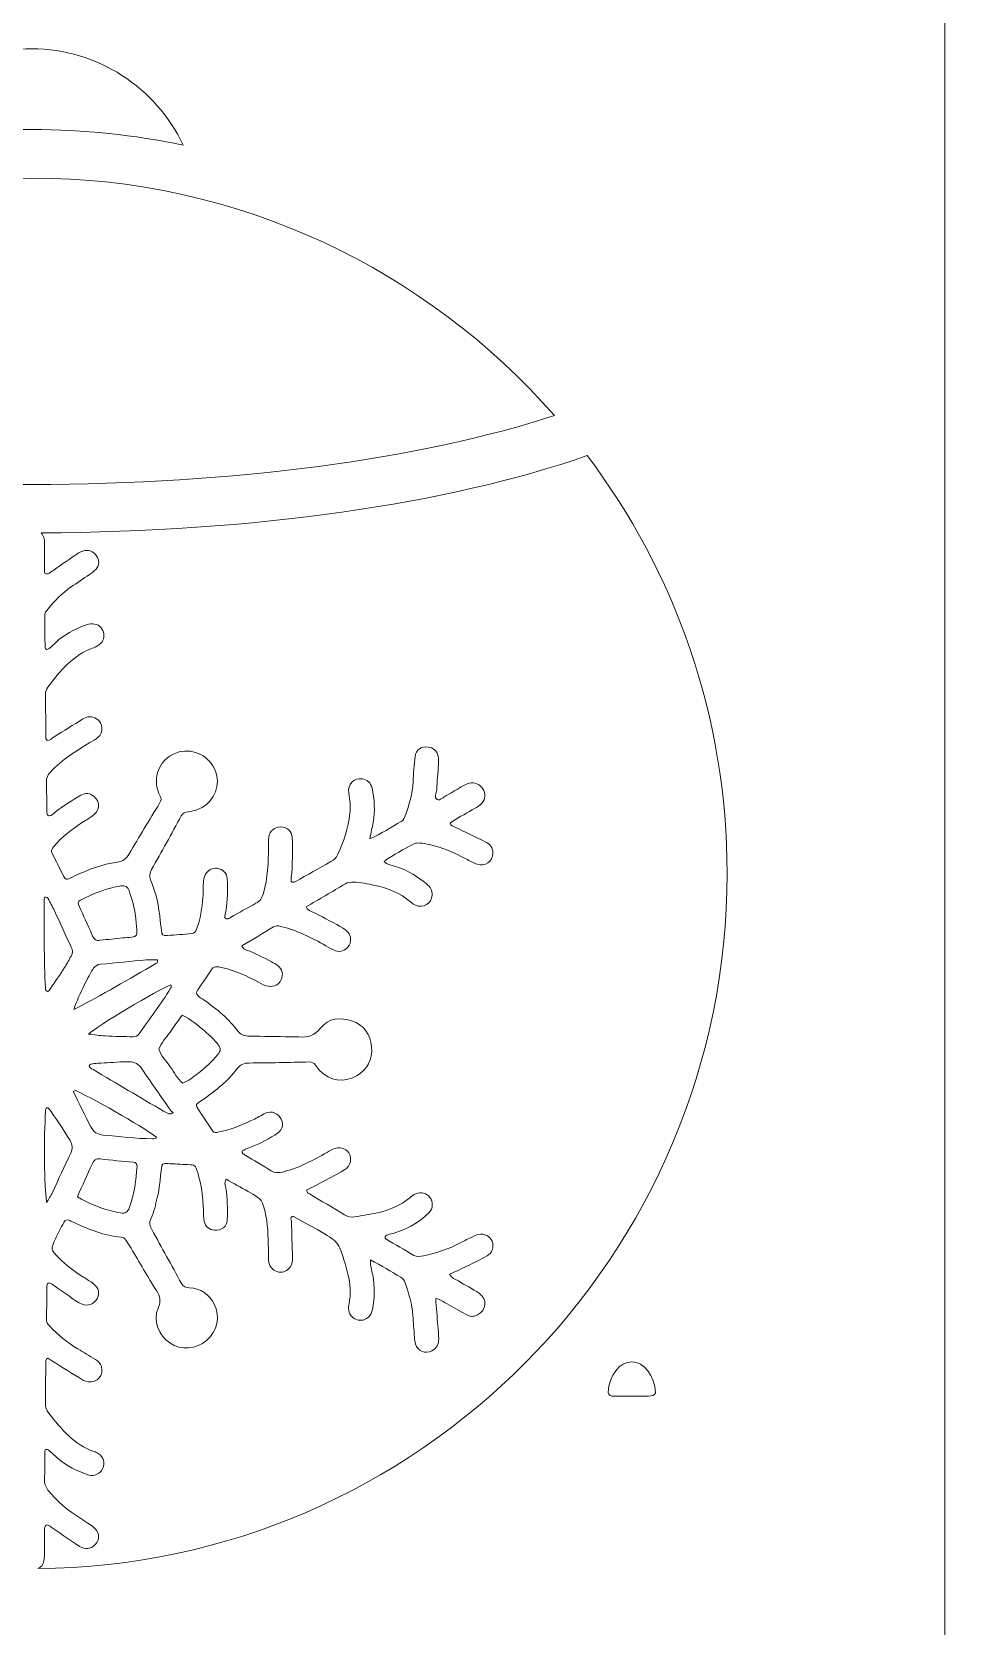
# Model space of a CAD drawing. Header units: centimetres. Extents: x 4.1 to 9.9, y -19.1 to -0.9.
# Drawn here: x 6.99 to 9.89, y -11.42 to -6.39 of the extents above; entities that cross this region are included whole.
import ezdxf

# ---------------------------------------------------------------- set-up
doc = ezdxf.new("R2010")
doc.units = ezdxf.units.CM
doc.header["$MEASUREMENT"] = 0
doc.layers.add('Layer 1', color=7, linetype='Continuous')

# ---------------------------------------------------------------- blocks, each defined once
blk = doc.blocks.new('block 2')
at = {"layer": 'Layer 1', "lineweight": 0}
for points, knots in [([(9.8676, -3.0926), (9.8676, -3.0196), (9.8765, -2.947), (9.8937, -2.8768), (9.8937, -2.8768), (9.0255, -2.8768), (9.0255, -2.8768), (9.0255, -2.8768), (8.9069, -2.4172), (8.9069, -2.4172), (8.6842, -1.5527), (7.9086, -0.9469), (7.0166, -0.9383), (7.0166, -0.9383), (6.9844, -0.9387), (6.9844, -0.9387), (6.0899, -0.9436), (5.3097, -1.5515), (5.0867, -2.4172), (5.0867, -2.4172), (4.9684, -2.8768), (4.9684, -2.8768), (4.9684, -2.8768), (4.0763, -2.8768), (4.0763, -2.8768), (4.0935, -2.947), (4.1027, -3.0196), (4.1027, -3.0926), (4.1027, -3.0926), (4.1027, -16.9225), (4.1027, -16.9225), (4.1027, -16.9957), (4.0935, -17.0677), (4.0763, -17.1379), (4.0763, -17.1379), (4.9448, -17.1379), (4.9448, -17.1379), (4.9448, -17.1379), (5.0634, -17.5978), (5.0634, -17.5978), (5.2858, -18.4623), (6.0614, -19.0678), (6.9534, -19.0767), (6.9534, -19.0767), (6.9856, -19.0764), (6.9856, -19.0764), (7.8801, -19.0715), (8.6606, -18.4632), (8.8833, -17.5978), (8.8833, -17.5978), (9.0016, -17.1379), (9.0016, -17.1379), (9.0016, -17.1379), (9.8937, -17.1379), (9.8937, -17.1379), (9.8765, -17.0677), (9.8676, -16.9957), (9.8676, -16.9225), (9.8676, -16.9225), (9.8676, -3.0926), (9.8676, -3.0926)], [0, 0, 0, 0, 1, 1, 1, 2, 2, 2, 3, 3, 3, 4, 4, 4, 5, 5, 5, 6, 6, 6, 7, 7, 7, 8, 8, 8, 9, 9, 9, 10, 10, 10, 11, 11, 11, 12, 12, 12, 13, 13, 13, 14, 14, 14, 15, 15, 15, 16, 16, 16, 17, 17, 17, 18, 18, 18, 19, 19, 19, 20, 20, 20, 20]), ([(6.985, -6.6991), (6.8214, -6.6991), (6.6617, -6.716), (6.5075, -6.748), (6.5929, -6.5667), (6.7773, -6.4444), (6.9849, -6.4444), (7.1925, -6.4444), (7.3771, -6.5667), (7.4625, -6.748), (7.3083, -6.716), (7.1486, -6.6991), (6.985, -6.6991)], [0, 0, 0, 0, 1, 1, 1, 2, 2, 2, 3, 3, 3, 4, 4, 4, 4]), ([(6.985, -7.8194), (6.3498, -7.8194), (5.7573, -7.7405), (5.3351, -7.6018), (5.7378, -7.1429), (6.3279, -6.8523), (6.985, -6.8523), (7.6421, -6.8523), (8.2322, -7.1429), (8.6349, -7.6018), (8.2127, -7.7405), (7.6202, -7.8194), (6.985, -7.8194)], [0, 0, 0, 0, 1, 1, 1, 2, 2, 2, 3, 3, 3, 4, 4, 4, 4]), ([(7.0034, -11.2423), (7.0133, -11.2378), (7.0206, -11.2298), (7.023, -11.2179), (7.0249, -11.2081), (7.025, -11.1978), (7.0252, -11.1877), (7.0255, -11.1661), (7.0251, -11.1445), (7.0254, -11.1229), (7.0255, -11.1168), (7.0235, -11.1094), (7.0299, -11.1054), (7.0369, -11.101), (7.0411, -11.1082), (7.0459, -11.1114), (7.0711, -11.1285), (7.0961, -11.1459), (7.1212, -11.1631), (7.1275, -11.1674), (7.1339, -11.1718), (7.1408, -11.1748), (7.1603, -11.1833), (7.1799, -11.1769), (7.1904, -11.1595), (7.2001, -11.1433), (7.1968, -11.126), (7.1806, -11.1121), (7.1749, -11.1071), (7.1682, -11.1034), (7.1619, -11.0991), (7.145, -11.0878), (7.1282, -11.0764), (7.1113, -11.0651), (7.0836, -11.0466), (7.0606, -11.0231), (7.039, -10.998), (7.0304, -10.988), (7.0249, -10.9775), (7.0252, -10.9638), (7.0258, -10.9346), (7.0255, -10.9054), (7.0256, -10.8762), (7.0256, -10.8749), (7.0258, -10.8736), (7.026, -10.8724), (7.0267, -10.8668), (7.0328, -10.8637), (7.0369, -10.8672), (7.0465, -10.8754), (7.0559, -10.884), (7.0654, -10.8924), (7.0944, -10.9181), (7.1286, -10.9347), (7.1649, -10.9467), (7.1818, -10.9523), (7.2013, -10.9418), (7.2092, -10.9255), (7.217, -10.9094), (7.2111, -10.8897), (7.1948, -10.879), (7.1906, -10.8762), (7.1858, -10.8743), (7.1811, -10.8726), (7.1183, -10.85), (7.0774, -10.8017), (7.0382, -10.7512), (7.0309, -10.7417), (7.0277, -10.7316), (7.0279, -10.7196), (7.0285, -10.6777), (7.0284, -10.6358), (7.0289, -10.5939), (7.0289, -10.5881), (7.0272, -10.5809), (7.0356, -10.5782), (7.0688, -10.5989), (7.1019, -10.6198), (7.1353, -10.6403), (7.1439, -10.6456), (7.1525, -10.651), (7.163, -10.6523), (7.1917, -10.6558), (7.2127, -10.6319), (7.2046, -10.6045), (7.2015, -10.5941), (7.1943, -10.5873), (7.1854, -10.5819), (7.1669, -10.5707), (7.1488, -10.5591), (7.1301, -10.5483), (7.0968, -10.5291), (7.068, -10.5045), (7.0413, -10.4771), (7.0348, -10.4704), (7.0309, -10.4634), (7.0311, -10.4537), (7.0319, -10.4194), (7.0321, -10.3852), (7.0327, -10.3509), (7.0327, -10.3472), (7.0327, -10.3431), (7.0369, -10.3412), (7.0407, -10.3394), (7.0439, -10.3411), (7.0471, -10.3433), (7.0721, -10.3608), (7.097, -10.3782), (7.1221, -10.3954), (7.1284, -10.3997), (7.1349, -10.4039), (7.1418, -10.4067), (7.1615, -10.4147), (7.1811, -10.4077), (7.1909, -10.39), (7.2001, -10.3735), (7.1965, -10.3563), (7.1797, -10.3429), (7.1698, -10.3351), (7.1586, -10.3289), (7.1479, -10.3221), (7.1199, -10.3045), (7.0935, -10.2848), (7.0701, -10.2613), (7.0437, -10.2347), (7.0436, -10.2347), (7.0601, -10.2006), (7.0684, -10.1834), (7.0768, -10.1664), (7.0856, -10.1495), (7.0897, -10.1416), (7.0964, -10.1394), (7.1047, -10.1433), (7.1093, -10.1454), (7.1139, -10.1477), (7.1185, -10.1498), (7.1656, -10.172), (7.2138, -10.191), (7.2665, -10.1956), (7.2732, -10.1961), (7.2783, -10.1993), (7.2819, -10.2051), (7.2873, -10.2137), (7.293, -10.2221), (7.2982, -10.2308), (7.3249, -10.2754), (7.3505, -10.3208), (7.3787, -10.3645), (7.3908, -10.3833), (7.3929, -10.3978), (7.3838, -10.4196), (7.3667, -10.4602), (7.3844, -10.5057), (7.4207, -10.5297), (7.457, -10.5536), (7.5035, -10.5503), (7.5371, -10.5214), (7.5705, -10.4926), (7.5805, -10.4462), (7.5604, -10.4073), (7.5441, -10.3758), (7.5183, -10.3568), (7.4819, -10.3555), (7.4708, -10.355), (7.4629, -10.3522), (7.4572, -10.3418), (7.4263, -10.285), (7.395, -10.2284), (7.3635, -10.1719), (7.3568, -10.16), (7.3548, -10.1492), (7.3612, -10.1362), (7.3713, -10.1156), (7.3753, -10.0929), (7.381, -10.0708), (7.3886, -10.0411), (7.3892, -10.0105), (7.3939, -9.9804), (7.3965, -9.9638), (7.3972, -9.963), (7.4128, -9.9636), (7.4343, -9.9645), (7.4559, -9.9657), (7.4774, -9.9668), (7.5006, -9.9679), (7.5014, -9.9681), (7.5085, -9.9917), (7.5203, -10.0308), (7.5262, -10.0708), (7.5264, -10.1117), (7.5264, -10.1231), (7.5267, -10.1347), (7.5292, -10.1457), (7.5332, -10.1628), (7.5452, -10.1723), (7.5612, -10.1738), (7.5841, -10.176), (7.6015, -10.1626), (7.6021, -10.1394), (7.603, -10.1064), (7.6029, -10.0734), (7.5973, -10.0407), (7.5958, -10.0323), (7.5916, -10.0239), (7.5986, -10.0132), (7.6216, -10.0259), (7.6448, -10.0386), (7.6678, -10.0514), (7.7135, -10.0768), (7.7128, -10.0769), (7.7238, -10.1285), (7.732, -10.1674), (7.7307, -10.2067), (7.732, -10.246), (7.7323, -10.2561), (7.7313, -10.2666), (7.7335, -10.2763), (7.7371, -10.2925), (7.7481, -10.3031), (7.7647, -10.3059), (7.7798, -10.3084), (7.7916, -10.3017), (7.801, -10.29), (7.8079, -10.2813), (7.8081, -10.271), (7.8079, -10.261), (7.807, -10.2229), (7.8056, -10.1849), (7.8044, -10.1468), (7.8043, -10.1412), (7.7998, -10.1346), (7.8071, -10.1303), (7.8086, -10.1303), (7.8101, -10.1299), (7.811, -10.1304), (7.8366, -10.1445), (7.8621, -10.1586), (7.8875, -10.1729), (7.952, -10.2093), (7.9521, -10.2093), (7.9738, -10.2792), (7.9772, -10.2901), (7.9795, -10.3013), (7.9826, -10.3123), (7.9914, -10.3434), (7.9922, -10.3748), (7.9863, -10.4064), (7.9854, -10.4114), (7.984, -10.4166), (7.9845, -10.4215), (7.9862, -10.4378), (7.9937, -10.4499), (8.01, -10.456), (8.025, -10.4615), (8.0373, -10.4569), (8.0485, -10.4474), (8.0557, -10.4413), (8.0583, -10.4329), (8.0601, -10.424), (8.0677, -10.3875), (8.0685, -10.3511), (8.0611, -10.3145), (8.0583, -10.3004), (8.0529, -10.2863), (8.0544, -10.2676), (8.0889, -10.2857), (8.119, -10.3043), (8.1496, -10.3219), (8.1567, -10.326), (8.1609, -10.3322), (8.1634, -10.3395), (8.1748, -10.3731), (8.1861, -10.4068), (8.1881, -10.4428), (8.1893, -10.4656), (8.1911, -10.4884), (8.1929, -10.5111), (8.1935, -10.5187), (8.194, -10.5265), (8.1961, -10.5337), (8.2026, -10.5558), (8.228, -10.5656), (8.2482, -10.5547), (8.2633, -10.5466), (8.2697, -10.5334), (8.2695, -10.5171), (8.2693, -10.5031), (8.2677, -10.4892), (8.2666, -10.4753), (8.2645, -10.447), (8.2623, -10.4187), (8.26, -10.3898), (8.2755, -10.3916), (8.2852, -10.4005), (8.2962, -10.4065), (8.3162, -10.4175), (8.3359, -10.429), (8.3558, -10.4403), (8.3676, -10.447), (8.3797, -10.4479), (8.392, -10.4414), (8.4205, -10.4263), (8.4238, -10.3914), (8.3971, -10.3729), (8.3762, -10.3586), (8.3532, -10.3474), (8.3317, -10.3341), (8.3222, -10.3283), (8.31, -10.3259), (8.3039, -10.3123), (8.3129, -10.3085), (8.322, -10.3051), (8.3307, -10.3008), (8.3614, -10.2858), (8.3925, -10.2713), (8.4224, -10.2548), (8.4395, -10.2454), (8.4447, -10.226), (8.4381, -10.2086), (8.4318, -10.192), (8.4141, -10.1832), (8.3942, -10.1876), (8.3881, -10.1889), (8.3823, -10.1918), (8.3766, -10.1945), (8.364, -10.2005), (8.3514, -10.2065), (8.3392, -10.2131), (8.302, -10.2331), (8.2626, -10.2463), (8.2213, -10.2543), (8.2112, -10.2563), (8.201, -10.2587), (8.1915, -10.2533), (8.1619, -10.2362), (8.1324, -10.2188), (8.1029, -10.2014), (8.0987, -10.1989), (8.1006, -10.1912), (8.1059, -10.1895), (8.118, -10.1857), (8.1303, -10.1827), (8.1422, -10.1784), (8.1785, -10.1654), (8.2109, -10.1455), (8.2385, -10.1187), (8.2522, -10.1053), (8.2527, -10.0845), (8.2417, -10.0701), (8.2316, -10.057), (8.2134, -10.0519), (8.1971, -10.0588), (8.1903, -10.0617), (8.1841, -10.0666), (8.1783, -10.0714), (8.1483, -10.0962), (8.1133, -10.1106), (8.0759, -10.1191), (8.0524, -10.1243), (8.0285, -10.1274), (8.0048, -10.132), (7.9929, -10.1343), (7.9827, -10.1313), (7.9724, -10.1252), (7.9355, -10.1029), (7.8982, -10.0811), (7.8611, -10.0593), (7.8565, -10.0566), (7.8529, -10.0536), (7.8532, -10.0459), (7.8615, -10.0422), (7.8708, -10.0386), (7.8796, -10.0339), (7.9108, -10.0171), (7.9425, -10.0008), (7.9728, -9.9825), (7.9922, -9.9708), (7.9965, -9.9469), (7.9854, -9.9296), (7.975, -9.9135), (7.955, -9.9088), (7.9348, -9.9183), (7.9256, -9.9226), (7.9171, -9.9283), (7.9082, -9.9332), (7.8659, -9.9563), (7.8236, -9.9792), (7.7759, -9.9901), (7.763, -9.9931), (7.7523, -9.9936), (7.7403, -9.986), (7.7136, -9.9689), (7.6859, -9.9534), (7.6587, -9.9371), (7.6536, -9.9341), (7.6474, -9.9315), (7.6492, -9.9231), (7.656, -9.9201), (7.6629, -9.9168), (7.67, -9.9142), (7.6987, -9.9036), (7.7254, -9.8889), (7.7519, -9.874), (7.7743, -9.8614), (7.7815, -9.8422), (7.7725, -9.8236), (7.765, -9.8082), (7.7438, -9.7919), (7.7178, -9.8068), (7.7046, -9.8143), (7.691, -9.8211), (7.6774, -9.8279), (7.6444, -9.8444), (7.6101, -9.8572), (7.5737, -9.8642), (7.5673, -9.8654), (7.5606, -9.8671), (7.5564, -9.8609), (7.5393, -9.8357), (7.5225, -9.8103), (7.5058, -9.7848), (7.5022, -9.7793), (7.506, -9.7751), (7.5098, -9.772), (7.5158, -9.7673), (7.5224, -9.7634), (7.5286, -9.7591), (7.5674, -9.7322), (7.6038, -9.7024), (7.6324, -9.6647), (7.6428, -9.6509), (7.6542, -9.6461), (7.6708, -9.646), (7.7343, -9.6456), (7.7977, -9.6441), (7.8612, -9.6428), (7.8697, -9.6426), (7.8757, -9.6458), (7.8806, -9.6523), (7.8851, -9.6585), (7.8893, -9.6649), (7.8946, -9.6703), (7.9255, -9.7024), (7.9708, -9.7093), (8.0096, -9.6869), (8.0448, -9.6665), (8.061, -9.6349), (8.0577, -9.5946), (8.0544, -9.5557), (8.0338, -9.5273), (7.9973, -9.514), (7.96, -9.5003), (7.9213, -9.5038), (7.8964, -9.5359), (7.8769, -9.5611), (7.856, -9.5664), (7.8282, -9.5633), (7.8195, -9.5623), (7.8105, -9.5632), (7.8016, -9.5631), (7.7584, -9.5624), (7.7153, -9.5618), (7.6722, -9.561), (7.658, -9.5607), (7.6454, -9.5587), (7.6355, -9.5455), (7.6064, -9.5064), (7.5692, -9.4758), (7.5295, -9.448), (7.5205, -9.4418), (7.5091, -9.4379), (7.5033, -9.424), (7.5195, -9.3998), (7.5365, -9.3747), (7.5533, -9.3495), (7.5573, -9.3436), (7.5628, -9.3412), (7.5695, -9.3419), (7.5758, -9.3426), (7.582, -9.3438), (7.5882, -9.3453), (7.6279, -9.3548), (7.6649, -9.3712), (7.7006, -9.3906), (7.7106, -9.396), (7.7202, -9.4024), (7.732, -9.4038), (7.7506, -9.4061), (7.7652, -9.3986), (7.7725, -9.3826), (7.7796, -9.367), (7.7755, -9.3496), (7.7611, -9.3384), (7.7552, -9.3337), (7.7482, -9.3304), (7.7416, -9.3268), (7.716, -9.3128), (7.6901, -9.2993), (7.6626, -9.2893), (7.6565, -9.2871), (7.6509, -9.2849), (7.648, -9.2762), (7.6811, -9.2563), (7.7148, -9.2361), (7.7484, -9.216), (7.7555, -9.2117), (7.7626, -9.2128), (7.7704, -9.2146), (7.8217, -9.2263), (7.8675, -9.2506), (7.9131, -9.2758), (7.923, -9.2814), (7.9329, -9.2874), (7.9434, -9.2915), (7.958, -9.2973), (7.974, -9.2917), (7.9839, -9.2788), (7.9937, -9.266), (7.994, -9.2443), (7.9831, -9.233), (7.9762, -9.2258), (7.9676, -9.2197), (7.9589, -9.215), (7.9288, -9.1986), (7.8984, -9.183), (7.8679, -9.1674), (7.8616, -9.1641), (7.8538, -9.1629), (7.8507, -9.1534), (7.892, -9.1291), (7.9335, -9.1047), (7.9748, -9.0801), (7.9829, -9.0752), (7.9914, -9.0749), (8.0004, -9.0748), (8.0235, -9.0745), (8.0457, -9.0807), (8.0679, -9.0855), (8.1091, -9.0944), (8.1482, -9.1088), (8.1808, -9.1372), (8.1855, -9.1413), (8.1908, -9.1452), (8.1965, -9.1478), (8.2202, -9.159), (8.2473, -9.1425), (8.249, -9.1163), (8.2501, -9.1008), (8.2429, -9.0897), (8.2313, -9.0805), (8.2033, -9.0584), (8.1742, -9.0386), (8.1397, -9.0273), (8.1257, -9.0228), (8.1101, -9.0215), (8.0968, -9.0097), (8.1273, -8.9882), (8.1598, -8.9713), (8.1917, -8.9537), (8.1968, -8.9509), (8.2041, -8.9512), (8.2102, -8.9517), (8.2202, -8.9525), (8.2303, -8.9543), (8.2402, -8.9563), (8.2817, -8.9647), (8.3193, -8.983), (8.3567, -9.0018), (8.368, -9.0075), (8.379, -9.0142), (8.3908, -9.0185), (8.4162, -9.0279), (8.4402, -9.0102), (8.4404, -8.9832), (8.4406, -8.9656), (8.4311, -8.9547), (8.4165, -8.9475), (8.3847, -8.9319), (8.3527, -8.9165), (8.3206, -8.9014), (8.3149, -8.8987), (8.3083, -8.8979), (8.3053, -8.8888), (8.3271, -8.8727), (8.3522, -8.8611), (8.3755, -8.8466), (8.3841, -8.8413), (8.3933, -8.8367), (8.4011, -8.8303), (8.4155, -8.8183), (8.4188, -8.8017), (8.4115, -8.7858), (8.4039, -8.7691), (8.3899, -8.7609), (8.3719, -8.762), (8.3627, -8.7625), (8.3548, -8.7663), (8.3471, -8.7708), (8.3296, -8.7809), (8.3121, -8.7913), (8.2943, -8.8011), (8.2846, -8.8065), (8.2739, -8.8187), (8.2645, -8.8139), (8.2527, -8.8079), (8.2631, -8.7937), (8.2634, -8.7832), (8.2643, -8.7566), (8.2671, -8.73), (8.2686, -8.7034), (8.2692, -8.6947), (8.2695, -8.6855), (8.2677, -8.677), (8.2643, -8.6607), (8.2519, -8.6503), (8.2362, -8.6485), (8.2148, -8.646), (8.1979, -8.657), (8.195, -8.6784), (8.1915, -8.7048), (8.1898, -8.7315), (8.1885, -8.7581), (8.1868, -8.7953), (8.176, -8.8304), (8.164, -8.8652), (8.1615, -8.8725), (8.1581, -8.8797), (8.1512, -8.8836), (8.1194, -8.9013), (8.0893, -8.9223), (8.0517, -8.9383), (8.0558, -8.9188), (8.0596, -8.903), (8.0623, -8.8871), (8.0684, -8.8504), (8.0679, -8.8138), (8.0589, -8.7776), (8.0548, -8.7609), (8.0441, -8.7512), (8.0274, -8.7487), (8.0019, -8.7449), (7.9809, -8.7663), (7.9854, -8.7938), (7.9888, -8.8153), (7.9919, -8.8368), (7.9893, -8.8582), (7.9837, -8.9038), (7.9693, -8.9471), (7.9504, -8.9889), (7.946, -8.9986), (7.9385, -9.0048), (7.9293, -9.0099), (7.8917, -9.0309), (7.8543, -9.0525), (7.8168, -9.0736), (7.8138, -9.0753), (7.8097, -9.0751), (7.8068, -9.0756), (7.8016, -9.0707), (7.8038, -9.0657), (7.8042, -9.0608), (7.8077, -9.0191), (7.8093, -8.9772), (7.8072, -8.9353), (7.8061, -8.9135), (7.7905, -8.9006), (7.7696, -8.9007), (7.7514, -8.9008), (7.7358, -8.9137), (7.7329, -8.9328), (7.7313, -8.9427), (7.732, -8.953), (7.732, -8.9632), (7.7317, -9.0127), (7.7302, -9.062), (7.7161, -9.1102), (7.7118, -9.1249), (7.7056, -9.1348), (7.6922, -9.1418), (7.6653, -9.156), (7.6391, -9.1715), (7.6124, -9.1863), (7.6074, -9.1891), (7.6022, -9.1939), (7.5941, -9.1879), (7.595, -9.1814), (7.5958, -9.1739), (7.5971, -9.1666), (7.603, -9.1326), (7.6031, -9.0983), (7.6019, -9.0641), (7.6012, -9.0466), (7.5877, -9.0342), (7.5701, -9.0314), (7.5557, -9.0291), (7.5399, -9.0377), (7.5325, -9.052), (7.5284, -9.06), (7.5266, -9.0686), (7.5264, -9.0776), (7.5262, -9.0929), (7.5261, -9.1081), (7.5252, -9.1233), (7.5231, -9.1577), (7.5166, -9.1912), (7.5052, -9.2237), (7.5025, -9.2315), (7.4981, -9.2369), (7.4892, -9.2375), (7.4639, -9.2394), (7.4387, -9.2421), (7.4134, -9.2432), (7.3967, -9.244), (7.3963, -9.2429), (7.3941, -9.2272), (7.3927, -9.2171), (7.3912, -9.207), (7.3903, -9.1969), (7.3863, -9.1525), (7.3777, -9.1091), (7.36, -9.0679), (7.3549, -9.056), (7.357, -9.0462), (7.363, -9.0356), (7.3945, -8.9791), (7.4257, -8.9224), (7.4568, -8.8657), (7.4616, -8.857), (7.4684, -8.8535), (7.4782, -8.8526), (7.4882, -8.8517), (7.4983, -8.8495), (7.5078, -8.8462), (7.551, -8.8312), (7.5776, -8.7849), (7.5692, -8.7401), (7.5604, -8.6929), (7.5149, -8.6579), (7.4669, -8.6613), (7.42, -8.6646), (7.3831, -8.7), (7.3787, -8.746), (7.3769, -8.7654), (7.3795, -8.7842), (7.3894, -8.8012), (7.3946, -8.8101), (7.3934, -8.8174), (7.3883, -8.8258), (7.3561, -8.8789), (7.3237, -8.932), (7.2924, -8.9857), (7.2833, -9.0014), (7.2722, -9.0098), (7.2542, -9.0122), (7.2073, -9.0185), (7.1635, -9.0353), (7.1209, -9.0552), (7.1151, -9.0579), (7.1093, -9.0604), (7.1038, -9.0636), (7.095, -9.0689), (7.0894, -9.0649), (7.0855, -9.0573), (7.073, -9.0324), (7.0608, -9.0073), (7.0485, -8.9823), (7.0459, -8.9772), (7.0463, -8.9724), (7.0497, -8.9682), (7.0545, -8.9622), (7.0595, -8.9565), (7.0648, -8.951), (7.0911, -8.9231), (7.1216, -8.9005), (7.1541, -8.8803), (7.1649, -8.8737), (7.1761, -8.8671), (7.185, -8.8584), (7.201, -8.8427), (7.199, -8.8188), (7.1816, -8.8048), (7.1686, -8.7944), (7.1546, -8.7918), (7.1393, -8.8008), (7.1119, -8.8169), (7.0852, -8.8339), (7.0598, -8.853), (7.053, -8.8581), (7.048, -8.8665), (7.0381, -8.8661), (7.0326, -8.863), (7.0327, -8.8577), (7.0326, -8.8527), (7.032, -8.821), (7.0318, -8.7893), (7.0311, -8.7575), (7.0308, -8.7454), (7.0349, -8.7366), (7.0434, -8.7274), (7.0793, -8.6886), (7.1235, -8.6613), (7.1682, -8.6346), (7.1769, -8.6294), (7.1862, -8.6248), (7.1938, -8.6182), (7.2125, -8.602), (7.2098, -8.5731), (7.1894, -8.5594), (7.1748, -8.5495), (7.1602, -8.5517), (7.1464, -8.5599), (7.116, -8.5782), (7.0861, -8.5974), (7.0558, -8.6158), (7.0486, -8.6202), (7.0434, -8.6288), (7.0334, -8.6278), (7.032, -8.6257), (7.0295, -8.6238), (7.0295, -8.6219), (7.0289, -8.5749), (7.0285, -8.528), (7.028, -8.481), (7.0279, -8.4731), (7.0304, -8.4662), (7.0352, -8.4599), (7.0744, -8.4079), (7.1151, -8.3577), (7.1797, -8.3349), (7.1867, -8.3324), (7.1937, -8.3286), (7.1994, -8.3238), (7.2111, -8.314), (7.2151, -8.301), (7.211, -8.2861), (7.2068, -8.271), (7.1932, -8.2597), (7.1775, -8.2598), (7.1688, -8.2598), (7.1596, -8.2612), (7.1516, -8.2644), (7.1184, -8.2775), (7.0869, -8.2935), (7.0604, -8.3182), (7.0514, -8.3266), (7.044, -8.3376), (7.0312, -8.3411), (7.0294, -8.3388), (7.0267, -8.3368), (7.0267, -8.3349), (7.0261, -8.3019), (7.0258, -8.2689), (7.0256, -8.2359), (7.0255, -8.2265), (7.0301, -8.2191), (7.0361, -8.2122), (7.0577, -8.1872), (7.08, -8.1629), (7.1075, -8.1441), (7.1275, -8.1305), (7.1476, -8.1173), (7.1674, -8.1036), (7.1747, -8.0986), (7.1822, -8.0934), (7.1878, -8.0868), (7.1986, -8.0741), (7.1984, -8.0582), (7.189, -8.0445), (7.179, -8.0299), (7.1615, -8.0237), (7.1458, -8.03), (7.1376, -8.0333), (7.1297, -8.0377), (7.1224, -8.0427), (7.0962, -8.0604), (7.0702, -8.0786), (7.0441, -8.0967), (7.0392, -8.1001), (7.0347, -8.1056), (7.0253, -8.0984), (7.0253, -8.075), (7.0255, -8.0498), (7.0252, -8.0245), (7.0251, -8.0131), (7.0255, -8.0015), (7.0234, -7.9904), (7.022, -7.9833), (7.0189, -7.9773), (7.0148, -7.9724), (7.682, -7.9698), (8.3039, -7.8815), (8.7384, -7.7283), (9.0156, -8.0958), (9.1802, -8.5528), (9.1802, -9.0475), (9.1802, -10.2518), (8.2054, -11.2324), (7.0034, -11.2423)], [0, 0, 0, 0, 1, 1, 1, 2, 2, 2, 3, 3, 3, 4, 4, 4, 5, 5, 5, 6, 6, 6, 7, 7, 7, 8, 8, 8, 9, 9, 9, 10, 10, 10, 11, 11, 11, 12, 12, 12, 13, 13, 13, 14, 14, 14, 15, 15, 15, 16, 16, 16, 17, 17, 17, 18, 18, 18, 19, 19, 19, 20, 20, 20, 21, 21, 21, 22, 22, 22, 23, 23, 23, 24, 24, 24, 25, 25, 25, 26, 26, 26, 27, 27, 27, 28, 28, 28, 29, 29, 29, 30, 30, 30, 31, 31, 31, 32, 32, 32, 33, 33, 33, 34, 34, 34, 35, 35, 35, 36, 36, 36, 37, 37, 37, 38, 38, 38, 39, 39, 39, 40, 40, 40, 41, 41, 41, 42, 42, 42, 43, 43, 43, 44, 44, 44, 45, 45, 45, 46, 46, 46, 47, 47, 47, 48, 48, 48, 49, 49, 49, 50, 50, 50, 51, 51, 51, 52, 52, 52, 53, 53, 53, 54, 54, 54, 55, 55, 55, 56, 56, 56, 57, 57, 57, 58, 58, 58, 59, 59, 59, 60, 60, 60, 61, 61, 61, 62, 62, 62, 63, 63, 63, 64, 64, 64, 65, 65, 65, 66, 66, 66, 67, 67, 67, 68, 68, 68, 69, 69, 69, 70, 70, 70, 71, 71, 71, 72, 72, 72, 73, 73, 73, 74, 74, 74, 75, 75, 75, 76, 76, 76, 77, 77, 77, 78, 78, 78, 79, 79, 79, 80, 80, 80, 81, 81, 81, 82, 82, 82, 83, 83, 83, 84, 84, 84, 85, 85, 85, 86, 86, 86, 87, 87, 87, 88, 88, 88, 89, 89, 89, 90, 90, 90, 91, 91, 91, 92, 92, 92, 93, 93, 93, 94, 94, 94, 95, 95, 95, 96, 96, 96, 97, 97, 97, 98, 98, 98, 99, 99, 99, 100, 100, 100, 101, 101, 101, 102, 102, 102, 103, 103, 103, 104, 104, 104, 105, 105, 105, 106, 106, 106, 107, 107, 107, 108, 108, 108, 109, 109, 109, 110, 110, 110, 111, 111, 111, 112, 112, 112, 113, 113, 113, 114, 114, 114, 115, 115, 115, 116, 116, 116, 117, 117, 117, 118, 118, 118, 119, 119, 119, 120, 120, 120, 121, 121, 121, 122, 122, 122, 123, 123, 123, 124, 124, 124, 125, 125, 125, 126, 126, 126, 127, 127, 127, 128, 128, 128, 129, 129, 129, 130, 130, 130, 131, 131, 131, 132, 132, 132, 133, 133, 133, 134, 134, 134, 135, 135, 135, 136, 136, 136, 137, 137, 137, 138, 138, 138, 139, 139, 139, 140, 140, 140, 141, 141, 141, 142, 142, 142, 143, 143, 143, 144, 144, 144, 145, 145, 145, 146, 146, 146, 147, 147, 147, 148, 148, 148, 149, 149, 149, 150, 150, 150, 151, 151, 151, 152, 152, 152, 153, 153, 153, 154, 154, 154, 155, 155, 155, 156, 156, 156, 157, 157, 157, 158, 158, 158, 159, 159, 159, 160, 160, 160, 161, 161, 161, 162, 162, 162, 163, 163, 163, 164, 164, 164, 165, 165, 165, 166, 166, 166, 167, 167, 167, 168, 168, 168, 169, 169, 169, 170, 170, 170, 171, 171, 171, 172, 172, 172, 173, 173, 173, 174, 174, 174, 175, 175, 175, 176, 176, 176, 177, 177, 177, 178, 178, 178, 179, 179, 179, 180, 180, 180, 181, 181, 181, 182, 182, 182, 183, 183, 183, 184, 184, 184, 185, 185, 185, 186, 186, 186, 187, 187, 187, 188, 188, 188, 189, 189, 189, 190, 190, 190, 191, 191, 191, 192, 192, 192, 193, 193, 193, 194, 194, 194, 195, 195, 195, 196, 196, 196, 197, 197, 197, 198, 198, 198, 199, 199, 199, 200, 200, 200, 201, 201, 201, 202, 202, 202, 203, 203, 203, 204, 204, 204, 205, 205, 205, 206, 206, 206, 207, 207, 207, 208, 208, 208, 209, 209, 209, 210, 210, 210, 211, 211, 211, 212, 212, 212, 213, 213, 213, 214, 214, 214, 215, 215, 215, 216, 216, 216, 217, 217, 217, 218, 218, 218, 219, 219, 219, 220, 220, 220, 221, 221, 221, 222, 222, 222, 223, 223, 223, 224, 224, 224, 225, 225, 225, 226, 226, 226, 227, 227, 227, 228, 228, 228, 229, 229, 229, 230, 230, 230, 231, 231, 231, 232, 232, 232, 233, 233, 233, 234, 234, 234, 235, 235, 235, 236, 236, 236, 237, 237, 237, 238, 238, 238, 239, 239, 239, 240, 240, 240, 241, 241, 241, 242, 242, 242, 243, 243, 243, 244, 244, 244, 245, 245, 245, 246, 246, 246, 247, 247, 247, 248, 248, 248, 249, 249, 249, 250, 250, 250, 251, 251, 251, 252, 252, 252, 253, 253, 253, 254, 254, 254, 255, 255, 255, 256, 256, 256, 257, 257, 257, 258, 258, 258, 259, 259, 259, 260, 260, 260, 261, 261, 261, 262, 262, 262, 263, 263, 263, 264, 264, 264, 265, 265, 265, 266, 266, 266, 267, 267, 267, 268, 268, 268, 269, 269, 269, 270, 270, 270, 271, 271, 271, 272, 272, 272, 273, 273, 273, 274, 274, 274, 275, 275, 275, 276, 276, 276, 277, 277, 277, 278, 278, 278, 279, 279, 279, 280, 280, 280, 281, 281, 281, 282, 282, 282, 283, 283, 283, 284, 284, 284, 285, 285, 285, 286, 286, 286, 287, 287, 287, 288, 288, 288, 289, 289, 289, 290, 290, 290, 291, 291, 291, 292, 292, 292, 293, 293, 293, 294, 294, 294, 295, 295, 295, 296, 296, 296, 297, 297, 297, 298, 298, 298, 299, 299, 299, 299]), ([(7.1384, -9.1318), (7.1788, -9.1105), (7.2209, -9.0941), (7.2662, -9.087), (7.2809, -9.0847), (7.2861, -9.0878), (7.2919, -9.1028), (7.302, -9.1287), (7.3086, -9.1556), (7.3121, -9.1832), (7.3139, -9.1982), (7.3155, -9.2133), (7.3166, -9.2284), (7.3177, -9.2428), (7.3145, -9.2471), (7.301, -9.2488), (7.291, -9.2501), (7.2808, -9.2502), (7.2708, -9.2512), (7.2482, -9.2534), (7.2257, -9.2559), (7.2005, -9.2585), (7.1877, -9.2617), (7.1802, -9.2538), (7.1745, -9.2405), (7.1616, -9.2103), (7.1479, -9.1805), (7.134, -9.1509), (7.1302, -9.1427), (7.1301, -9.1362), (7.1384, -9.1318)], [0, 0, 0, 0, 1, 1, 1, 2, 2, 2, 3, 3, 3, 4, 4, 4, 5, 5, 5, 6, 6, 6, 7, 7, 7, 8, 8, 8, 9, 9, 9, 10, 10, 10, 10]), ([(7.109, -9.3084), (7.1018, -9.3203), (7.0957, -9.3328), (7.0882, -9.3445), (7.0738, -9.3668), (7.0588, -9.3888), (7.0439, -9.4108), (7.0413, -9.4147), (7.0391, -9.4197), (7.0343, -9.4199), (7.0283, -9.4188), (7.028, -9.4146), (7.0279, -9.4111), (7.0236, -9.3174), (7.0228, -9.2237), (7.0239, -9.13), (7.0239, -9.1264), (7.0243, -9.1219), (7.0294, -9.122), (7.0315, -9.1221), (7.0344, -9.1239), (7.0354, -9.1257), (7.0428, -9.1389), (7.0503, -9.1522), (7.0567, -9.1659), (7.0744, -9.2037), (7.0912, -9.242), (7.1089, -9.2798), (7.1137, -9.2898), (7.1148, -9.2987), (7.109, -9.3084)], [0, 0, 0, 0, 1, 1, 1, 2, 2, 2, 3, 3, 3, 4, 4, 4, 5, 5, 5, 6, 6, 6, 7, 7, 7, 8, 8, 8, 9, 9, 9, 10, 10, 10, 10]), ([(7.1801, -9.3463), (7.186, -9.3386), (7.1927, -9.335), (7.2023, -9.3341), (7.2503, -9.3298), (7.2982, -9.3247), (7.3461, -9.3204), (7.3581, -9.3194), (7.3702, -9.3204), (7.3813, -9.3204), (7.3835, -9.328), (7.3798, -9.33), (7.3768, -9.3318), (7.2919, -9.3814), (7.2069, -9.4309), (7.118, -9.477), (7.1251, -9.4489), (7.1662, -9.3644), (7.1801, -9.3463)], [0, 0, 0, 0, 1, 1, 1, 2, 2, 2, 3, 3, 3, 4, 4, 4, 5, 5, 5, 6, 6, 6, 6]), ([(7.423, -9.4098), (7.3932, -9.46), (7.3574, -9.5061), (7.3237, -9.5537), (7.3189, -9.5604), (7.3124, -9.5635), (7.3042, -9.5632), (7.2751, -9.5624), (7.2459, -9.5621), (7.2168, -9.5606), (7.1996, -9.5596), (7.1825, -9.5567), (7.1637, -9.5545), (7.1929, -9.5277), (7.3819, -9.4155), (7.4236, -9.3996), (7.4264, -9.4032), (7.4249, -9.4065), (7.423, -9.4098)], [0, 0, 0, 0, 1, 1, 1, 2, 2, 2, 3, 3, 3, 4, 4, 4, 5, 5, 5, 6, 6, 6, 6]), ([(7.4219, -9.6583), (7.4091, -9.64), (7.3922, -9.6242), (7.3856, -9.6019), (7.3939, -9.5818), (7.4093, -9.5664), (7.4213, -9.5487), (7.4332, -9.531), (7.4461, -9.5139), (7.4599, -9.4948), (7.4864, -9.509), (7.5094, -9.5263), (7.5308, -9.5454), (7.5459, -9.5588), (7.5614, -9.572), (7.573, -9.5888), (7.5818, -9.6017), (7.5822, -9.6063), (7.5719, -9.619), (7.5536, -9.6417), (7.5323, -9.6614), (7.5091, -9.679), (7.4941, -9.6903), (7.4795, -9.7023), (7.4613, -9.7098), (7.4443, -9.6948), (7.4341, -9.6757), (7.4219, -9.6583)], [0, 0, 0, 0, 1, 1, 1, 2, 2, 2, 3, 3, 3, 4, 4, 4, 5, 5, 5, 6, 6, 6, 7, 7, 7, 8, 8, 8, 9, 9, 9, 9]), ([(7.4174, -9.8063), (7.4115, -9.8041), (7.4059, -9.8011), (7.4005, -9.7979), (7.3265, -9.7543), (7.2526, -9.7107), (7.1787, -9.667), (7.1754, -9.6651), (7.172, -9.6632), (7.1692, -9.6607), (7.1676, -9.6592), (7.166, -9.6564), (7.1663, -9.6544), (7.1665, -9.6525), (7.169, -9.6498), (7.1708, -9.6494), (7.1783, -9.6482), (7.1858, -9.6474), (7.1933, -9.6469), (7.2198, -9.6452), (7.2463, -9.6437), (7.2728, -9.6422), (7.2791, -9.6419), (7.2854, -9.6418), (7.2917, -9.642), (7.3092, -9.6425), (7.3223, -9.6493), (7.3326, -9.6646), (7.36, -9.7055), (7.3887, -9.7455), (7.4169, -9.786), (7.4211, -9.792), (7.4235, -9.7994), (7.4311, -9.8024), (7.427, -9.8052), (7.4225, -9.8082), (7.4174, -9.8063)], [0, 0, 0, 0, 1, 1, 1, 2, 2, 2, 3, 3, 3, 4, 4, 4, 5, 5, 5, 6, 6, 6, 7, 7, 7, 8, 8, 8, 9, 9, 9, 10, 10, 10, 11, 11, 11, 12, 12, 12, 12]), ([(7.124, -9.7327), (7.1959, -9.7671), (7.3541, -9.8591), (7.3786, -9.8804), (7.3758, -9.8861), (7.3703, -9.885), (7.3656, -9.885), (7.3135, -9.8854), (7.262, -9.8769), (7.2101, -9.8735), (7.1919, -9.8723), (7.1792, -9.8633), (7.1712, -9.8475), (7.1524, -9.8104), (7.134, -9.7731), (7.1153, -9.7357), (7.1197, -9.7341), (7.1226, -9.732), (7.124, -9.7327)], [0, 0, 0, 0, 1, 1, 1, 2, 2, 2, 3, 3, 3, 4, 4, 4, 5, 5, 5, 6, 6, 6, 6]), ([(7.1076, -9.9303), (7.0876, -9.9712), (7.0694, -10.0131), (7.0501, -10.0543), (7.0448, -10.0656), (7.0377, -10.076), (7.0314, -10.0867), (7.0221, -9.9887), (7.0238, -9.8927), (7.0279, -9.7967), (7.028, -9.7932), (7.0282, -9.7892), (7.0327, -9.7876), (7.0338, -9.7874), (7.0357, -9.7867), (7.0361, -9.7871), (7.0617, -9.8202), (7.0845, -9.8551), (7.106, -9.891), (7.1136, -9.9037), (7.1146, -9.9158), (7.1076, -9.9303)], [0, 0, 0, 0, 1, 1, 1, 2, 2, 2, 3, 3, 3, 4, 4, 4, 5, 5, 5, 6, 6, 6, 7, 7, 7, 7]), ([(7.3172, -9.9718), (7.3139, -10.0159), (7.3088, -10.0597), (7.2931, -10.1015), (7.2869, -10.118), (7.2818, -10.1214), (7.2648, -10.1193), (7.2536, -10.1179), (7.2426, -10.1147), (7.2317, -10.1118), (7.1962, -10.1025), (7.1628, -10.0885), (7.1286, -10.0688), (7.1453, -10.0316), (7.1602, -9.9983), (7.1751, -9.965), (7.1801, -9.9537), (7.1864, -9.9469), (7.201, -9.9487), (7.236, -9.9532), (7.2712, -9.9557), (7.3063, -9.9592), (7.3136, -9.9599), (7.3178, -9.9643), (7.3172, -9.9718)], [0, 0, 0, 0, 1, 1, 1, 2, 2, 2, 3, 3, 3, 4, 4, 4, 5, 5, 5, 6, 6, 6, 7, 7, 7, 8, 8, 8, 8]), ([(8.8792, -10.5891), (8.9186, -10.5891), (8.9507, -10.6325), (8.9543, -10.6876), (8.9498, -10.6944), (8.943, -10.698), (8.9319, -10.6977), (8.9143, -10.6971), (8.8968, -10.6975), (8.8792, -10.6975), (8.8792, -10.6975), (8.8792, -10.6977), (8.8792, -10.6977), (8.8602, -10.6977), (8.8413, -10.6972), (8.8223, -10.6978), (8.8126, -10.6981), (8.8075, -10.6942), (8.8042, -10.6864), (8.8082, -10.6319), (8.8401, -10.5891), (8.8792, -10.5891)], [0, 0, 0, 0, 1, 1, 1, 2, 2, 2, 3, 3, 3, 4, 4, 4, 5, 5, 5, 6, 6, 6, 7, 7, 7, 7])]:
    blk.add_open_spline(points, degree=3, knots=knots, dxfattribs=at)

msp = doc.modelspace()

# ---------------------------------------------------------------- block references
at = {"layer": 'Layer 1'}
msp.add_blockref('block 2', (0, 0), dxfattribs=at)

doc.saveas('drawing.dxf')
